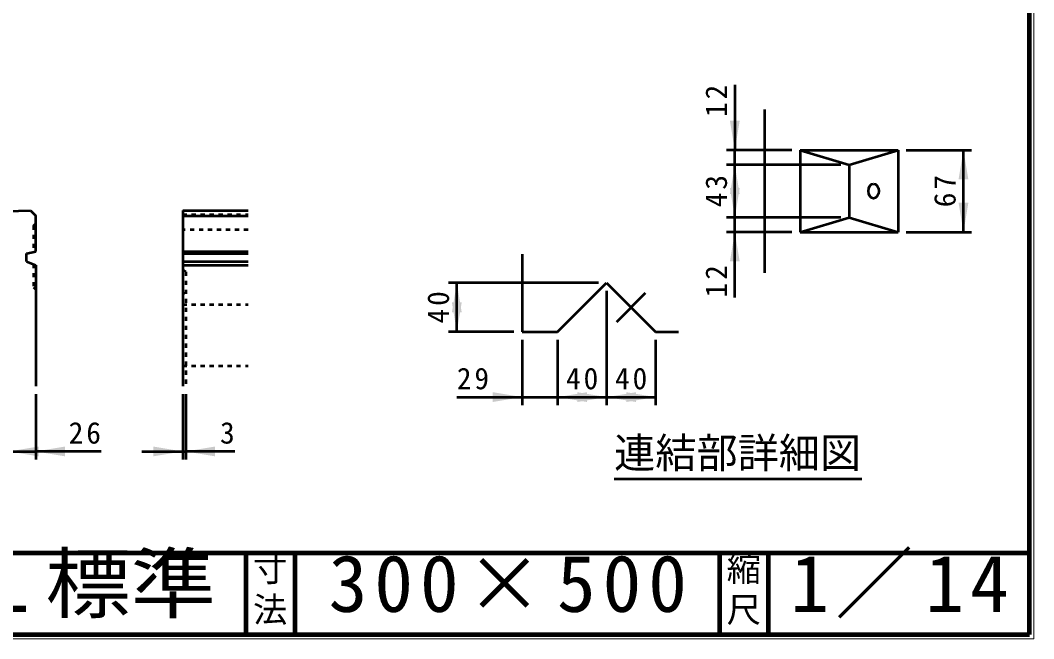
# Model space of a CAD drawing. Units: millimetres, scale not verified, with parts at other scales. Extents: x 100 to 4105, y 100 to 2870.
# Drawn here: x 2864 to 4105, y 100 to 857 of the extents above; entities that cross this region are included whole.
import ezdxf
from ezdxf.enums import TextEntityAlignment as Align

# ---------------------------------------------------------------- set-up
doc = ezdxf.new("R2010")
doc.units = ezdxf.units.MM
doc.header["$LTSCALE"] = 5
doc.linetypes.add('USER1', pattern=[2.2, 1, -1.2])
doc.linetypes.add('USER2', pattern=[13.4, 10, -1.2, 1, -1.2])
doc.layers.add('V-nasSTD', color=7, linetype='Continuous', lineweight=35)
doc.styles.add('ＭＳ ゴシック', font='')
doc.styles.get('ＭＳ ゴシック').set_extended_font_data('MS Gothic')

msp = doc.modelspace()

# ---------------------------------------------------------------- hatches: boundary and pattern name
at = {"layer": 'V-nasSTD'}
for points in [[(3732.944, 734.502), (3738.944, 698.502), (3744.944, 734.502)], [(4024.944, 662.502), (4018.944, 698.502), (4012.944, 662.502)], [(3744.944, 644.502), (3738.944, 680.502), (3732.944, 644.502)], [(3732.944, 652.002), (3738.944, 616.002), (3744.944, 652.002)], [(4012.944, 634.002), (4018.944, 598.002), (4024.944, 634.002)], [(3744.944, 562.002), (3738.944, 598.002), (3732.944, 562.002)], [(3404.525, 499.929), (3398.525, 535.929), (3392.525, 499.929)], [(3392.525, 511.929), (3398.525, 475.929), (3404.525, 511.929)], [(3442.525, 389.929), (3478.525, 395.929), (3442.525, 401.929)], [(3558.025, 401.929), (3522.025, 395.929), (3558.025, 389.929)], [(3546.025, 389.929), (3582.025, 395.929), (3546.025, 401.929)], [(3618.025, 401.929), (3582.025, 395.929), (3618.025, 389.929)], [(3606.025, 389.929), (3642.025, 395.929), (3606.025, 401.929)], [(2886.336, 335.376), (2850.336, 329.376), (2886.336, 323.376)], [(2918.836, 335.376), (2882.836, 329.376), (2918.836, 323.376)], [(3026.836, 323.376), (3062.836, 329.376), (3026.836, 335.376)], [(3102.586, 335.376), (3066.586, 329.376), (3102.586, 323.376)]]:
    msp.add_hatch(color=256, dxfattribs=at).paths.add_polyline_path(points)

# ---------------------------------------------------------------- linework, layer by layer
at = {"layer": 'V-nasSTD', "lineweight": 100}
for p, q in [((4100, 105), (4100, 2865)), ((105, 205), (4100, 205)), ((3140, 205), (3140, 105)), ((3200, 205), (3200, 105)), ((3720, 205), (3720, 105)), ((3780, 205), (3780, 105)), ((105, 105), (4100, 105))]:
    msp.add_line(p, q, dxfattribs=at)
at = {"layer": 'V-nasSTD', "lineweight": 50}
for p, q in [((3738.944, 778.502), (3738.944, 698.502)), ((3775.444, 748.252), (3775.444, 548.252)), ((3808.944, 698.502), (3728.944, 698.502)), ((3738.944, 680.502), (3738.944, 698.502)), ((3818.944, 698.502), (3818.944, 598.002)), ((3818.944, 698.502), (3938.944, 698.502)), ((3818.944, 698.502), (3878.944, 680.502)), ((3878.944, 680.502), (3938.944, 698.502)), ((3938.944, 698.502), (3938.944, 598.002)), ((3948.944, 698.502), (4028.944, 698.502)), ((4018.944, 598.002), (4018.944, 698.502)), ((3868.944, 680.502), (3728.944, 680.502)), ((3738.944, 616.002), (3738.944, 680.502)), ((3878.944, 680.502), (3878.944, 616.002)), ((2651.586, 619.376), (2876.586, 624.376)), ((2876.586, 624.376), (2882.836, 618.126)), ((3062.836, 624.376), (3142.836, 624.376)), ((3062.836, 624.376), (3062.836, 409.376)), ((2882.836, 574.395), (2882.836, 618.126)), ((3062.836, 618.126), (3142.836, 618.126)), ((3868.944, 616.002), (3728.944, 616.002)), ((3738.944, 598.002), (3738.944, 616.002)), ((3818.944, 598.002), (3878.944, 616.002)), ((3878.944, 616.002), (3938.944, 598.002)), ((3808.944, 598.002), (3728.944, 598.002)), ((3738.944, 518.002), (3738.944, 598.002)), ((3818.944, 598.002), (3938.944, 598.002)), ((3948.944, 598.002), (4028.944, 598.002)), ((2871.586, 571.876), (2882.836, 574.395)), ((2871.586, 561.876), (2871.586, 571.876)), ((3062.836, 574.395), (3142.836, 574.395)), ((3062.836, 571.876), (3142.836, 571.876)), ((3478.525, 570.929), (3478.525, 475.929)), ((2871.586, 561.876), (2882.836, 557.678)), ((3062.836, 561.876), (3142.836, 561.876)), ((2882.836, 557.678), (2882.836, 409.376)), ((3062.836, 557.678), (3142.836, 557.678)), ((3572.025, 535.929), (3388.525, 535.929)), ((3398.525, 475.929), (3398.525, 535.929)), ((3522.025, 475.929), (3582.025, 535.929)), ((3582.025, 535.929), (3642.025, 475.929)), ((3582.025, 525.929), (3582.025, 385.929)), ((3468.525, 475.929), (3388.525, 475.929)), ((3478.525, 475.929), (3522.025, 475.929)), ((3642.025, 475.929), (3670.025, 475.929)), ((3478.525, 465.929), (3478.525, 385.929)), ((3522.025, 465.929), (3522.025, 385.929)), ((3642.025, 465.929), (3642.025, 385.929)), ((2882.836, 399.376), (2882.836, 319.376)), ((3062.836, 399.376), (3062.836, 319.376)), ((3066.586, 399.376), (3066.586, 319.376)), ((3398.525, 395.929), (3478.525, 395.929)), ((3478.525, 395.929), (3522.025, 395.929)), ((3522.025, 395.929), (3582.025, 395.929)), ((3582.025, 395.929), (3642.025, 395.929)), ((2850.336, 329.376), (2882.836, 329.376)), ((2962.836, 329.376), (2882.836, 329.376)), ((3012.836, 329.376), (3062.836, 329.376)), ((3062.836, 329.376), (3066.586, 329.376)), ((3126.586, 329.376), (3066.586, 329.376)), ((3591.187, 295.686), (3894.595, 295.686))]:
    msp.add_line(p, q, dxfattribs=at)
at = {"layer": 'V-nasSTD', "linetype": 'USER1', "lineweight": 50}
for p, q in [((2879.961, 605.626), (2882.836, 608.501)), ((3062.836, 619.376), (3142.836, 619.376)), ((2879.961, 605.626), (2879.961, 573.751)), ((3142.836, 600.626), (3062.836, 600.626)), ((2879.961, 558.751), (2879.961, 530.626)), ((3066.586, 549.376), (3062.836, 551.876)), ((3066.586, 549.376), (3066.586, 409.376)), ((2879.961, 530.626), (2882.836, 527.751)), ((3062.836, 521.876), (3066.586, 524.376)), ((3062.836, 509.376), (3142.836, 509.376)), ((3062.836, 434.376), (3142.836, 434.376))]:
    msp.add_line(p, q, dxfattribs=at)
at = {"layer": 'V-nasSTD', "linetype": 'USER2', "lineweight": 50}
msp.add_line((3594.347, 488.252), (3629.703, 523.607), dxfattribs=at)
at = {"layer": 'V-nasSTD', "lineweight": 13}
msp.add_lwpolyline([(100, 100), (100, 2870), (4105, 2870), (4105, 100)], close=True, dxfattribs=at)
at = {"layer": 'V-nasSTD', "lineweight": 50}
msp.add_ellipse((3908.944, 648.252), major_axis=(0, 9), ratio=0.707107, dxfattribs=at)

# ---------------------------------------------------------------- texts
at = {"layer": 'V-nasSTD', "style": 'ＭＳ ゴシック'}
for s, height, p in [('3', 26.39, (3108.586, 365.376)), ('連結部詳細図', 36.95, (3591.187, 346.086)), ('寸', 30.79, (3148.982, 200.999)), ('縮', 30.79, (3728.982, 200.999)), ('法', 30.79, (3148.976, 151.01)), ('尺', 30.79, (3728.976, 151.01))]:
    msp.add_text(s, height=height, dxfattribs=at).set_placement(p, align=Align.TOP_LEFT)
at = {"layer": 'V-nasSTD', "style": 'ＭＳ ゴシック', "width": 1.1}
msp.add_text('ユニロードⅡ Ｌ標準', height=69.65, dxfattribs=at).set_placement((2111, 202.47), align=Align.TOP_LEFT)
at = {"layer": 'V-nasSTD', "char_height": 26.39, "attachment_point": 1, "rotation": 90, "style": 'ＭＳ ゴシック'}
for s, insert in [('\\T1.2;12', (3702.944, 738.902)), ('\\T1.2;43', (3702.944, 628.452)), ('\\T1.2;67', (3982.944, 628.452)), ('\\T1.2;12', (3702.944, 518.002)), ('\\T1.2;40', (3362.525, 486.129))]:
    msp.add_mtext(s, dxfattribs=dict(at, insert=insert))
at = {"layer": 'V-nasSTD', "attachment_point": 1, "style": 'ＭＳ ゴシック'}
for s, insert, char_height in [('\\T1.2;29', (3398.525, 431.929), 26.39), ('\\T1.2;40', (3532.225, 431.929), 26.39), ('\\T1.2;40', (3592.225, 431.929), 26.39), ('\\T1.2;26', (2923.236, 365.376), 26.39), ('\\T1.16;1／14', (3807.033, 202.582), 69.65), ('\\T1.18;300×500', (3241.581, 202.508), 69.65)]:
    msp.add_mtext(s, dxfattribs=dict(at, insert=insert, char_height=char_height))

doc.saveas('drawing.dxf')
